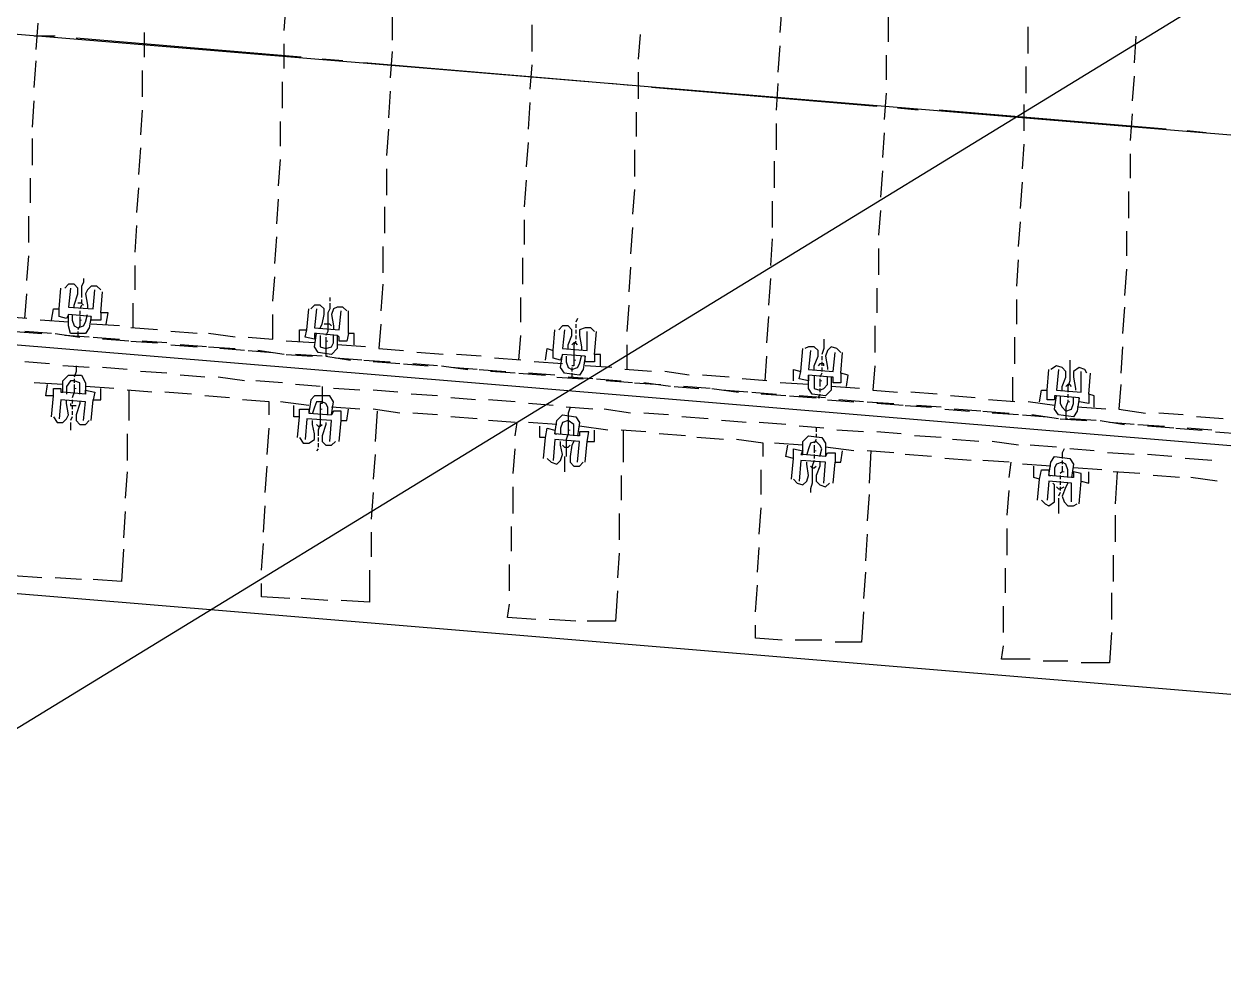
# Model space of a CAD drawing. Header units: millimetres. Extents: x -45 to 90, y -17 to 16.
# Drawn here: x 45.747 to 48.654, y -4.416 to -2.12 of the extents above; entities that cross this region are included whole.
import ezdxf

# ---------------------------------------------------------------- set-up
doc = ezdxf.new("R2010")
doc.units = ezdxf.units.MM
doc.layers.add('PDF_Geometry', color=7, linetype='Continuous')

msp = doc.modelspace()

# ---------------------------------------------------------------- linework, layer by layer
at = {"color": 1}
msp.add_line((44.7642, -4.4158), (49.2328, -1.6828), dxfattribs=at)
at = {"color": 2}
for p, q in [((40.7071, -1.7275), (53.3591, -2.778)), ((40.645, -2.4749), (53.2971, -3.5254))]:
    msp.add_line(p, q, dxfattribs=at)
at = {"color": 5}
msp.add_line((40.5954, -3.0729), (53.2474, -4.1233), dxfattribs=at)
at = {"layer": 'PDF_Geometry', "lineweight": 25}
for points in [[(46.3775, -2.1362), (46.3821, -2.072)], [(47.5786, -2.1408), (47.5832, -2.0766)], [(45.777, -2.182), (45.7816, -2.1179)], [(46.6388, -2.0949), (46.6388, -2.1591)], [(47.8399, -2.0995), (47.8399, -2.1637)], [(45.8229, -2.15), (45.7722, -2.15)], [(46.0383, -2.1408), (46.0383, -2.2004)], [(46.9781, -2.1866), (46.9781, -2.1224)], [(47.2393, -2.1454), (47.2348, -2.205)], [(48.1789, -2.1912), (48.1789, -2.127)], [(48.4404, -2.15), (48.4358, -2.2141)], [(46.4188, -2.2004), (45.8733, -2.1543)], [(46.3775, -2.2279), (46.3775, -2.1683)], [(47.574, -2.2371), (47.5786, -2.1729)], [(46.5196, -2.2095), (46.4692, -2.205)], [(46.6388, -2.1866), (46.6342, -2.2508)], [(47.8351, -2.1958), (47.8351, -2.2554)], [(45.7722, -2.2737), (45.777, -2.2095)], [(46.0337, -2.2325), (46.0337, -2.2966)], [(47.1156, -2.26), (46.5701, -2.2141)], [(46.9735, -2.2783), (46.9781, -2.2187)], [(47.2348, -2.2371), (47.2348, -2.3012)], [(48.1745, -2.2875), (48.1745, -2.2233)], [(46.3729, -2.3241), (46.3729, -2.26)], [(47.2164, -2.2689), (47.166, -2.2646)], [(47.5694, -2.3287), (47.574, -2.2646)], [(48.4358, -2.2462), (48.4312, -2.3058)], [(46.6342, -2.2829), (46.6297, -2.3471)], [(47.8124, -2.3196), (47.2669, -2.2737)], [(47.8351, -2.2875), (47.8307, -2.3517)], [(45.7678, -2.37), (45.7722, -2.3058)], [(46.9689, -2.3746), (46.9735, -2.3104)], [(47.9132, -2.3287), (47.8628, -2.3241)], [(48.1699, -2.3792), (48.1699, -2.315)], [(46.0337, -2.3287), (46.0291, -2.3883)], [(47.2302, -2.3333), (47.2302, -2.3929)], [(48.5137, -2.3746), (47.9636, -2.3287)], [(48.4312, -2.3379), (48.4266, -2.4021)], [(46.3684, -2.4158), (46.3684, -2.3562)], [(46.6297, -2.3746), (46.6251, -2.4388)], [(47.5694, -2.425), (47.5694, -2.3608)], [(48.61, -2.3836), (48.5642, -2.3792)], [(45.7678, -2.4617), (45.7678, -2.3975)], [(46.9643, -2.4663), (46.9689, -2.4067)], [(47.8307, -2.3836), (47.8261, -2.4433)], [(48.1653, -2.4708), (48.1699, -2.4112)], [(46.0291, -2.4204), (46.0246, -2.4846)], [(47.2256, -2.425), (47.2256, -2.4892)], [(48.4266, -2.4342), (48.4266, -2.4938)], [(46.3638, -2.5121), (46.3684, -2.4479)], [(47.5648, -2.5167), (47.5648, -2.4525)], [(45.7633, -2.5534), (45.7633, -2.4938)], [(46.6251, -2.4708), (46.6251, -2.535)], [(46.9597, -2.5625), (46.9643, -2.4982)], [(47.8261, -2.4754), (47.8215, -2.5396)], [(46.0246, -2.5167), (46.02, -2.5763)], [(47.2256, -2.5213), (47.221, -2.5809)], [(48.1608, -2.5671), (48.1653, -2.5029)], [(48.4221, -2.5258), (48.4221, -2.59)], [(46.3592, -2.6038), (46.3638, -2.5442)], [(47.5602, -2.6128), (47.5602, -2.5488)], [(45.7587, -2.6496), (45.7587, -2.5854)], [(46.6205, -2.5625), (46.6205, -2.6267)], [(47.8215, -2.5717), (47.8169, -2.6313)], [(46.02, -2.6084), (46.0154, -2.6725)], [(46.9597, -2.6542), (46.9597, -2.5946)], [(47.221, -2.6128), (47.2164, -2.6771)], [(48.1562, -2.6588), (48.1608, -2.5992)], [(46.3546, -2.7), (46.3592, -2.6359)], [(47.5557, -2.7046), (47.5602, -2.6405)], [(48.4175, -2.6221), (48.4175, -2.6817)], [(46.6159, -2.6588), (46.6159, -2.723)], [(47.8169, -2.6634), (47.8169, -2.7274)], [(45.7541, -2.7413), (45.7587, -2.6817)], [(46.9551, -2.7505), (46.9551, -2.6863)], [(48.1516, -2.7551), (48.1562, -2.6909)], [(46.0154, -2.7046), (46.0154, -2.7642)], [(47.2164, -2.7092), (47.2118, -2.7688)], [(48.4175, -2.7138), (48.4129, -2.778)], [(45.8137, -2.8376), (45.8183, -2.8101), (45.832, -2.8101), (45.8366, -2.7596)], [(45.8687, -2.8055), (45.8687, -2.8009), (45.8779, -2.7734), (45.8779, -2.7596), (45.8687, -2.7505), (45.8549, -2.7505), (45.8458, -2.7596)], [(45.8595, -2.7596), (45.8549, -2.8055), (45.9145, -2.8101), (45.9191, -2.7642)], [(45.8916, -2.7367), (45.8916, -2.7413), (45.8916, -2.7459), (45.8868, -2.7551), (45.8868, -2.7596), (45.8868, -2.7688), (45.8868, -2.7734), (45.8868, -2.7826)], [(45.9329, -2.7642), (45.9237, -2.7551), (45.91, -2.7551), (45.9008, -2.7642), (45.8962, -2.7734), (45.9008, -2.8009), (45.9008, -2.8101)], [(46.35, -2.7917), (46.3546, -2.7321)], [(46.6159, -2.7505), (46.6113, -2.8146)], [(47.5511, -2.8009), (47.5557, -2.7367)], [(47.8124, -2.7596), (47.8124, -2.8192)], [(45.7495, -2.833), (45.7541, -2.7734)], [(45.8868, -2.7871), (45.8868, -2.7963)], [(45.9466, -2.8467), (45.9512, -2.8192), (45.9329, -2.8192), (45.9375, -2.7688)], [(46.4876, -2.7826), (46.4876, -2.7917)], [(46.9505, -2.842), (46.9505, -2.7826)], [(48.1516, -2.8467), (48.1516, -2.7871)], [(45.9329, -2.8192), (45.9329, -2.8376), (45.91, -2.8376), (45.91, -2.8284), (45.9054, -2.8559), (45.8962, -2.8697), (45.8595, -2.8697), (45.8549, -2.8513), (45.8549, -2.8238), (45.8504, -2.833), (45.832, -2.8284), (45.832, -2.8101)], [(45.8916, -2.8009), (45.8868, -2.7963), (45.8824, -2.7963), (45.8779, -2.7963)], [(45.8868, -2.8009), (45.8824, -2.8101)], [(45.8824, -2.8146), (45.8824, -2.8238)], [(46.0108, -2.7963), (46.0108, -2.8559)], [(46.4142, -2.888), (46.4142, -2.8605), (46.4325, -2.8605), (46.4371, -2.8101)], [(46.4646, -2.8559), (46.4692, -2.8467), (46.4738, -2.8238), (46.4738, -2.8101), (46.4646, -2.8009), (46.4509, -2.8009), (46.4417, -2.8101)], [(46.4555, -2.8101), (46.4509, -2.8559), (46.5105, -2.8605), (46.5151, -2.8146)], [(46.4876, -2.7963), (46.4876, -2.8055), (46.4876, -2.8101), (46.483, -2.8192), (46.483, -2.8238), (46.483, -2.833), (46.483, -2.8376), (46.483, -2.8467), (46.483, -2.8513), (46.483, -2.8605), (46.483, -2.8651), (46.4784, -2.8742)], [(46.5288, -2.8146), (46.5196, -2.8055), (46.5059, -2.8055), (46.4967, -2.8101), (46.4921, -2.8238), (46.4967, -2.8513), (46.4967, -2.8605)], [(46.5471, -2.8972), (46.5471, -2.8697), (46.5334, -2.8697), (46.5334, -2.8146)], [(47.2118, -2.8009), (47.2073, -2.8651)], [(48.4129, -2.8055), (48.4081, -2.8697)], [(45.7541, -2.833), (45.6899, -2.8284)], [(45.8549, -2.842), (45.7862, -2.8376)], [(45.91, -2.8284), (45.8549, -2.8238)], [(45.8641, -2.8238), (45.8641, -2.8376), (45.8687, -2.8513), (45.8779, -2.8559), (45.8916, -2.8513), (45.8962, -2.842), (45.9008, -2.8238)], [(45.8824, -2.8284), (45.8824, -2.8376), (45.8824, -2.8467), (45.8824, -2.8513), (45.8779, -2.8605)], [(45.9787, -2.8513), (45.91, -2.8467)], [(46.2904, -2.8788), (46.35, -2.8834), (46.35, -2.8238)], [(46.4921, -2.8513), (46.4876, -2.8467), (46.4784, -2.8467), (46.4738, -2.8467)], [(46.6113, -2.8467), (46.6067, -2.9063), (46.6663, -2.9109)], [(47.0881, -2.833), (47.0835, -2.842)], [(47.0835, -2.8467), (47.0835, -2.8559)], [(47.5465, -2.8926), (47.5511, -2.8284)], [(45.7266, -2.8651), (45.7908, -2.8697)], [(45.8137, -2.8697), (45.7495, -2.8651)], [(45.8229, -2.8697), (45.8824, -2.8788)], [(45.9054, -2.8788), (45.8458, -2.8742)], [(45.8779, -2.8651), (45.8779, -2.8788)], [(46.0704, -2.8605), (46.0062, -2.8559)], [(46.1667, -2.8697), (46.1025, -2.8651)], [(46.2583, -2.8788), (46.1942, -2.8697)], [(46.5059, -2.8742), (46.4555, -2.8697), (46.4509, -2.8697), (46.4509, -2.8834), (46.428, -2.8788), (46.4325, -2.8605)], [(46.5334, -2.8697), (46.5288, -2.888), (46.5105, -2.888), (46.5105, -2.8788), (46.5059, -2.8742), (46.5059, -2.9063), (46.4921, -2.9201), (46.4599, -2.9155), (46.4509, -2.9017), (46.4555, -2.8697)], [(46.4646, -2.8742), (46.4646, -2.888), (46.4646, -2.9017), (46.4784, -2.9063), (46.4921, -2.9017), (46.4967, -2.8926), (46.4967, -2.8742)], [(46.946, -2.9338), (46.9505, -2.8742)], [(47.0101, -2.9338), (47.0147, -2.9063), (47.0285, -2.9109), (47.0329, -2.8605)], [(47.0652, -2.9063), (47.0652, -2.8972), (47.0743, -2.8742), (47.0743, -2.8605), (47.0652, -2.8513), (47.0514, -2.8513), (47.0422, -2.8605)], [(47.056, -2.8605), (47.0514, -2.9063), (47.111, -2.9109), (47.111, -2.8651)], [(47.0835, -2.8605), (47.0835, -2.8697)], [(47.0835, -2.8742), (47.0835, -2.8834)], [(47.1293, -2.8651), (47.1202, -2.8559), (47.1064, -2.8559), (47.0927, -2.8605), (47.0927, -2.8742), (47.0972, -2.9017), (47.0972, -2.9109)], [(47.1431, -2.9476), (47.1431, -2.9201), (47.1293, -2.9201), (47.1339, -2.8651)], [(47.8078, -2.8513), (47.8078, -2.9155)], [(45.9145, -2.8788), (45.9787, -2.8834)], [(46.0014, -2.888), (45.9375, -2.8834)], [(46.0062, -2.888), (46.0704, -2.8926)], [(46.0933, -2.8926), (46.0337, -2.888)], [(46.1025, -2.8972), (46.1667, -2.9017)], [(46.1896, -2.9017), (46.1254, -2.8972)], [(46.1942, -2.9017), (46.2583, -2.9063)], [(46.2813, -2.9109), (46.2217, -2.9063)], [(46.4509, -2.8926), (46.3821, -2.888)], [(46.4784, -2.8788), (46.4784, -2.888), (46.4784, -2.8972), (46.4784, -2.9017), (46.4784, -2.9109), (46.4784, -2.9155), (46.4784, -2.9247), (46.538, -2.9338)], [(46.5745, -2.9017), (46.5059, -2.8972)], [(47.0835, -2.888), (47.0789, -2.8972), (47.0789, -2.9017), (47.0789, -2.9109), (47.0789, -2.9155), (47.0789, -2.9247), (47.0789, -2.9293), (47.0789, -2.9338), (47.0789, -2.9476), (47.0743, -2.9476)], [(47.0881, -2.8972), (47.0835, -2.8926), (47.0789, -2.8926), (47.0743, -2.8972)], [(47.2073, -2.8972), (47.2073, -2.9566)], [(47.6107, -2.9843), (47.6107, -2.9566), (47.629, -2.9613), (47.6336, -2.9063)], [(47.6611, -2.9566), (47.6611, -2.9476), (47.6703, -2.9247), (47.6703, -2.9109), (47.6611, -2.9017), (47.6473, -2.9017), (47.6382, -2.9063)], [(47.684, -2.8834), (47.684, -2.8926), (47.684, -2.9063), (47.6794, -2.9201)], [(47.7253, -2.9155), (47.7161, -2.9063), (47.7023, -2.9017), (47.6932, -2.9109), (47.6886, -2.9247), (47.6932, -2.9522), (47.6932, -2.9566)], [(48.147, -2.943), (48.147, -2.8788)], [(48.4081, -2.9017), (48.4037, -2.9659)], [(46.2904, -2.9109), (46.35, -2.9155)], [(46.3775, -2.9201), (46.3134, -2.9109)], [(46.3821, -2.9201), (46.4463, -2.9247)], [(46.4692, -2.9247), (46.405, -2.9201)], [(46.5655, -2.9338), (46.5013, -2.9293)], [(46.5701, -2.9338), (46.6342, -2.9384)], [(46.7626, -2.9201), (46.6984, -2.9155)], [(46.8543, -2.9247), (46.7947, -2.9201)], [(46.9505, -2.9338), (46.8864, -2.9293)], [(47.1293, -2.9201), (47.1293, -2.9384), (47.1064, -2.9384), (47.1064, -2.9247), (47.1018, -2.9566), (47.0927, -2.9705), (47.056, -2.9659), (47.0468, -2.9522), (47.0514, -2.9201), (47.0468, -2.9338), (47.0285, -2.9293), (47.0285, -2.9109)], [(47.1064, -2.9247), (47.0514, -2.9201)], [(47.0606, -2.9247), (47.0606, -2.9384), (47.0652, -2.9522), (47.0743, -2.9566), (47.0881, -2.9522), (47.0927, -2.943), (47.0972, -2.9247)], [(47.5419, -2.9843), (47.5465, -2.9247)], [(47.6519, -2.9109), (47.6473, -2.9566), (47.7069, -2.9613), (47.7115, -2.9155)], [(47.6794, -2.9247), (47.6794, -2.9338)], [(47.739, -2.998), (47.7436, -2.9705), (47.7253, -2.9659), (47.7298, -2.9155)], [(48.2799, -2.9338), (48.2799, -2.943), (48.2799, -2.9566), (48.2799, -2.9705), (48.2799, -2.9843), (48.2754, -2.998), (48.2754, -3.0118)], [(45.8091, -2.943), (45.7495, -2.9384)], [(45.9054, -2.9522), (45.8412, -2.9476)], [(45.8733, -2.9476), (45.8733, -2.9613), (45.8687, -2.9751)], [(45.9971, -2.9566), (45.9375, -2.9522)], [(46.0933, -2.9659), (46.0291, -2.9613)], [(46.6572, -2.943), (46.593, -2.9384)], [(46.6663, -2.943), (46.7259, -2.9476)], [(46.7488, -2.9476), (46.6891, -2.943)], [(46.758, -2.9476), (46.8222, -2.9566)], [(46.8451, -2.9566), (46.7809, -2.9522)], [(46.8497, -2.9566), (46.9139, -2.9613)], [(46.9368, -2.9659), (46.8772, -2.9613)], [(47.0514, -2.943), (46.9826, -2.9384)], [(47.0743, -2.9522), (47.0743, -2.9613)], [(47.1706, -2.9522), (47.1064, -2.9476)], [(47.2669, -2.9613), (47.2027, -2.9566)], [(47.3585, -2.9705), (47.2989, -2.9613)], [(47.7253, -2.9659), (47.7253, -2.9888), (47.7069, -2.9888), (47.7069, -2.9751), (47.7023, -2.9751), (47.7023, -3.0072), (47.6886, -3.0209), (47.6565, -3.0164), (47.6473, -3.0026), (47.6473, -2.9705), (47.6473, -2.9843), (47.6244, -2.9797), (47.629, -2.9613)], [(47.684, -2.9476), (47.684, -2.943), (47.6748, -2.943), (47.6703, -2.9476)], [(47.6794, -2.9384), (47.6794, -2.9476)], [(47.6794, -2.9522), (47.6794, -2.9613)], [(47.8078, -2.9476), (47.8032, -3.0072), (47.8628, -3.0118)], [(48.2066, -3.0347), (48.2112, -3.0072), (48.2249, -3.0072), (48.2295, -2.9566)], [(48.2616, -3.0072), (48.2616, -2.998), (48.2708, -2.9751), (48.2708, -2.9613), (48.2616, -2.9522), (48.2479, -2.9476), (48.2341, -2.9566)], [(48.2524, -2.9566), (48.2479, -3.0072), (48.3074, -3.0118), (48.3074, -2.9613)], [(48.3212, -2.9659), (48.3166, -2.9566), (48.3029, -2.9522), (48.2891, -2.9613), (48.2891, -2.9751), (48.2935, -3.0026), (48.2935, -3.0072)], [(45.8412, -2.9934), (45.7722, -2.9888)], [(45.8137, -3.0712), (45.8183, -3.0209), (45.7999, -3.0209), (45.8045, -2.9934)], [(45.8183, -3.0209), (45.8183, -3.0026), (45.8366, -3.0026), (45.8366, -3.0118), (45.8412, -3.0118), (45.8412, -2.9843), (45.8549, -2.9705), (45.8868, -2.9705), (45.8962, -2.9888), (45.8962, -3.0164), (45.8962, -3.0072), (45.9191, -3.0118), (45.9145, -3.0301)], [(45.8824, -3.0164), (45.8824, -3.0026), (45.8824, -2.9888), (45.8687, -2.9843), (45.8595, -2.9843), (45.8504, -2.998), (45.8504, -3.0164)], [(45.8687, -2.9934), (45.8687, -3.0026), (45.8687, -3.0118), (45.8641, -3.0255)], [(45.8687, -2.9797), (45.8687, -2.9888)], [(46.185, -2.9751), (46.1254, -2.9705)], [(46.2813, -2.9843), (46.2171, -2.9751)], [(46.3729, -2.9888), (46.3088, -2.9843)], [(46.4646, -2.998), (46.405, -2.9934)], [(46.946, -2.9659), (47.0101, -2.9705)], [(47.0329, -2.9705), (46.9689, -2.9659)], [(47.0376, -2.9751), (47.1018, -2.9797)], [(47.1247, -2.9797), (47.0652, -2.9751)], [(47.0743, -2.9659), (47.0743, -2.9751)], [(47.1339, -2.9797), (47.1935, -2.9843)], [(47.221, -2.9888), (47.1568, -2.9843)], [(47.2256, -2.9888), (47.2898, -2.9934)], [(47.3127, -2.998), (47.2485, -2.9888)], [(47.4548, -2.9751), (47.3906, -2.9705)], [(47.5465, -2.9843), (47.4869, -2.9797)], [(47.6473, -2.9934), (47.5786, -2.9888)], [(47.7023, -2.9751), (47.6473, -2.9705)], [(47.6611, -2.9705), (47.6611, -2.9888), (47.6611, -3.0026), (47.6748, -3.0072), (47.684, -3.0026), (47.6932, -2.9934), (47.6932, -2.9751)], [(47.6794, -2.9659), (47.6748, -2.9751)], [(47.6748, -2.9797), (47.6748, -2.9843), (47.6748, -2.998)], [(48.1424, -3.0347), (48.1424, -2.9751)], [(48.2845, -2.998), (48.2799, -2.9934), (48.2754, -2.9934), (48.2708, -2.998)], [(48.3395, -3.0484), (48.3395, -3.0209), (48.3258, -3.0164), (48.3304, -2.9659)], [(48.4037, -2.9934), (48.3991, -3.053), (48.4633, -3.0622)], [(45.8962, -3.0164), (45.8412, -3.0118)], [(45.965, -3.0026), (45.8962, -2.998)], [(45.91, -3.0805), (45.9145, -3.0301), (45.9329, -3.0301), (45.9329, -3.0026)], [(46.0566, -3.0118), (45.9971, -3.0072)], [(46.0014, -3.0072), (46.0014, -3.0805)], [(46.1529, -3.0164), (46.0887, -3.0118)], [(46.2446, -3.0255), (46.185, -3.0209)], [(46.5151, -3.0805), (46.5151, -3.0576), (46.4967, -3.0576), (46.4921, -3.0668), (46.4967, -3.0347), (46.4876, -3.0209), (46.4509, -3.0209), (46.4417, -3.0301), (46.4371, -3.0622), (46.4921, -3.0668)], [(46.4692, -2.998), (46.4692, -3.0118), (46.4692, -3.0255), (46.4692, -3.0393), (46.4646, -3.0393), (46.4646, -3.053), (46.4646, -3.0622), (46.4646, -3.0759), (46.4646, -3.0897), (46.4599, -3.1034), (46.4599, -3.1172)], [(46.5609, -3.0072), (46.4967, -3.0026)], [(46.6526, -3.0118), (46.593, -3.0072)], [(46.7488, -3.0209), (46.6847, -3.0164)], [(47.3219, -2.998), (47.3815, -3.0026)], [(47.409, -3.0026), (47.3448, -2.998)], [(47.4135, -3.0026), (47.4777, -3.0118)], [(47.5006, -3.0118), (47.4365, -3.0072)], [(47.5098, -3.0118), (47.5694, -3.0164)], [(47.5923, -3.0209), (47.5327, -3.0164)], [(47.6015, -3.0209), (47.6657, -3.0255)], [(47.6886, -3.0255), (47.6244, -3.0209)], [(47.6748, -3.0164), (47.6703, -3.0255)], [(47.6748, -3.0026), (47.6748, -3.0118)], [(47.7711, -3.0026), (47.7023, -2.998)], [(47.9591, -3.0164), (47.8949, -3.0118)], [(48.0507, -3.0255), (47.9911, -3.0209)], [(48.3029, -3.0255), (48.2479, -3.0209), (48.2433, -3.0209), (48.2433, -3.0301), (48.2249, -3.0301), (48.2249, -3.0072)], [(48.3258, -3.0164), (48.3258, -3.0393), (48.3029, -3.0347), (48.3029, -3.0255), (48.2983, -3.0576), (48.2891, -3.0712), (48.2524, -3.0668), (48.2433, -3.053), (48.2479, -3.0209)], [(48.257, -3.0209), (48.257, -3.0393), (48.2616, -3.0484), (48.2708, -3.0576), (48.2845, -3.053), (48.2891, -3.0393), (48.2891, -3.0255)], [(48.2754, -3.0164), (48.2754, -3.0255)], [(45.8183, -3.0712), (45.8274, -3.0851), (45.8412, -3.0851), (45.8504, -3.0759), (45.8549, -3.0668), (45.8504, -3.0393), (45.8504, -3.0301)], [(45.8916, -3.0805), (45.8962, -3.0347), (45.8366, -3.0301), (45.832, -3.0759)], [(45.8595, -3.0393), (45.8595, -3.0439), (45.8687, -3.0439), (45.8733, -3.0439)], [(45.8641, -3.0301), (45.8641, -3.0393)], [(45.8641, -3.0439), (45.8641, -3.053)], [(45.8824, -3.0347), (45.8824, -3.0393), (45.8733, -3.0668), (45.8733, -3.0805), (45.8824, -3.0897), (45.8962, -3.0897), (45.9054, -3.0805)], [(46.3409, -3.0668), (46.3409, -3.0347), (46.2767, -3.0301)], [(46.4371, -3.0439), (46.3684, -3.0347)], [(46.4096, -3.1218), (46.4142, -3.0712), (46.4005, -3.0712), (46.4005, -3.0439)], [(46.483, -3.0668), (46.483, -3.0484), (46.4784, -3.0393), (46.4692, -3.0347), (46.4555, -3.0347), (46.4509, -3.0484), (46.4463, -3.0622)], [(46.5609, -3.053), (46.4921, -3.0484)], [(46.8405, -3.0301), (46.7809, -3.0255)], [(46.9368, -3.0347), (46.8726, -3.0301)], [(47.0285, -3.0439), (46.9689, -3.0393)], [(47.0697, -3.0484), (47.0652, -3.0622), (47.0652, -3.0759), (47.0652, -3.0897), (47.0652, -3.1034), (47.0652, -3.1126), (47.0606, -3.1264), (47.0606, -3.1401), (47.0606, -3.1539), (47.0606, -3.1676)], [(47.1247, -3.053), (47.0606, -3.0484)], [(47.6932, -3.0301), (47.7574, -3.0347)], [(47.7803, -3.0347), (47.7205, -3.0301)], [(47.7894, -3.0347), (47.8536, -3.0393)], [(47.8765, -3.0439), (47.8124, -3.0393)], [(47.8811, -3.0439), (47.9453, -3.0484)], [(47.9682, -3.0484), (47.9086, -3.0439)], [(48.147, -3.0347), (48.0828, -3.0301)], [(48.2433, -3.0439), (48.1789, -3.0347)], [(48.2754, -3.0301), (48.2754, -3.0347), (48.2708, -3.0484), (48.2708, -3.0622), (48.2708, -3.0759)], [(48.367, -3.053), (48.2983, -3.0484)], [(45.8641, -3.0712), (45.8595, -3.0805)], [(45.8641, -3.0576), (45.8641, -3.0668)], [(46.4142, -3.0712), (46.4142, -3.053), (46.4371, -3.053), (46.4371, -3.0622), (46.4417, -3.0622)], [(46.4142, -3.1218), (46.4234, -3.1355), (46.4371, -3.1355), (46.4509, -3.1264), (46.4509, -3.1126), (46.4463, -3.0897), (46.4463, -3.0805)], [(46.4876, -3.131), (46.4921, -3.0805), (46.4325, -3.0759), (46.428, -3.1264)], [(46.5105, -3.131), (46.5151, -3.0805), (46.5288, -3.0805), (46.5334, -3.053)], [(46.6572, -3.0622), (46.593, -3.053)], [(46.6022, -3.0576), (46.5976, -3.131)], [(46.7488, -3.0668), (46.6891, -3.0622)], [(46.8451, -3.0759), (46.7809, -3.0712)], [(46.9368, -3.0851), (46.8726, -3.0805)], [(47.111, -3.131), (47.1156, -3.108), (47.0927, -3.108), (47.0927, -3.1172), (47.0881, -3.1172), (47.0329, -3.1126), (47.0376, -3.0805), (47.0514, -3.0668), (47.0835, -3.0712), (47.0927, -3.0851), (47.0881, -3.1172)], [(47.0789, -3.1172), (47.0789, -3.0989), (47.0789, -3.0897), (47.0652, -3.0805), (47.0514, -3.0851), (47.0468, -3.0989), (47.0468, -3.1126)], [(47.2164, -3.0622), (47.1522, -3.053)], [(47.3081, -3.0668), (47.2485, -3.0622)], [(47.4044, -3.0759), (47.3402, -3.0712)], [(47.4961, -3.0851), (47.4365, -3.0805)], [(47.9774, -3.053), (48.037, -3.0576)], [(48.0643, -3.0576), (48.0003, -3.053)], [(48.0691, -3.0576), (48.1333, -3.0622)], [(48.1562, -3.0668), (48.092, -3.0622)], [(48.1653, -3.0668), (48.2249, -3.0712)], [(48.2524, -3.0759), (48.1883, -3.0668)], [(48.257, -3.0759), (48.3212, -3.0805)], [(48.3441, -3.0805), (48.2799, -3.0759)], [(48.3533, -3.0805), (48.4129, -3.0897)], [(48.555, -3.0668), (48.4954, -3.0622)], [(48.6513, -3.0759), (48.5871, -3.0712)], [(45.8595, -3.0851), (45.8595, -3.0943), (45.8595, -3.0989), (45.8595, -3.1034)], [(46.3363, -3.163), (46.3409, -3.0989)], [(46.4555, -3.0897), (46.4599, -3.0943), (46.4646, -3.0943), (46.4692, -3.0897)], [(46.4784, -3.0851), (46.4784, -3.0897), (46.4692, -3.1172), (46.4692, -3.131), (46.4784, -3.1401), (46.4921, -3.1401), (46.5013, -3.131)], [(46.9368, -3.1172), (46.9414, -3.0851)], [(47.0376, -3.0897), (46.9689, -3.0851)], [(47.0056, -3.1722), (47.0101, -3.1218), (46.9964, -3.1218), (46.9964, -3.0943)], [(47.0101, -3.1218), (47.0147, -3.0989), (47.0329, -3.1034), (47.0329, -3.1126), (47.0376, -3.1126)], [(47.1614, -3.1034), (47.0927, -3.0943)], [(47.1064, -3.1814), (47.111, -3.131), (47.1293, -3.131), (47.1293, -3.1034)], [(47.2531, -3.108), (47.1935, -3.1034)], [(47.1981, -3.1034), (47.1981, -3.1814)], [(47.5923, -3.0897), (47.5281, -3.0851)], [(47.684, -3.0989), (47.6244, -3.0943)], [(47.6657, -3.0989), (47.6657, -3.108)], [(47.7803, -3.108), (47.7161, -3.1034)], [(47.872, -3.1126), (47.8124, -3.108)], [(48.4358, -3.0897), (48.3762, -3.0851)], [(48.445, -3.0897), (48.5091, -3.0943)], [(48.5321, -3.0989), (48.4679, -3.0943)], [(48.5367, -3.0989), (48.6008, -3.1034)], [(48.6238, -3.1034), (48.5642, -3.0989)], [(48.6329, -3.108), (48.6971, -3.1126)], [(45.9971, -3.1126), (45.9971, -3.1768)], [(46.4599, -3.1218), (46.4599, -3.131)], [(46.4599, -3.1355), (46.4599, -3.1447)], [(47.0147, -3.1722), (47.0239, -3.1814), (47.0376, -3.1858), (47.0468, -3.1768), (47.0514, -3.163), (47.0468, -3.1401), (47.0468, -3.131)], [(47.0881, -3.1814), (47.0927, -3.131), (47.0329, -3.1264), (47.0285, -3.1768)], [(47.0789, -3.131), (47.0743, -3.1401), (47.0697, -3.1676), (47.0697, -3.1814), (47.0789, -3.1905), (47.0927, -3.1905), (47.1018, -3.1814)], [(47.3494, -3.1172), (47.2852, -3.1126)], [(47.441, -3.1264), (47.3767, -3.1218)], [(47.5373, -3.1676), (47.5373, -3.1355), (47.4731, -3.1264)], [(47.6336, -3.1401), (47.5648, -3.1355)], [(47.6107, -3.1722), (47.6107, -3.1493), (47.6336, -3.1539), (47.629, -3.163), (47.6336, -3.163), (47.6336, -3.131), (47.6473, -3.1172), (47.6794, -3.1218), (47.6886, -3.1355), (47.6886, -3.1676), (47.6932, -3.1585), (47.7115, -3.1585), (47.7115, -3.1814)], [(47.6748, -3.1676), (47.6794, -3.1493), (47.6748, -3.1401), (47.6657, -3.131), (47.6519, -3.1355), (47.6473, -3.1493), (47.6428, -3.163)], [(47.6657, -3.1264), (47.6611, -3.1355)], [(47.6657, -3.1126), (47.6657, -3.1218)], [(47.9682, -3.1218), (47.904, -3.1172)], [(48.0599, -3.131), (47.9957, -3.1264)], [(48.1562, -3.1401), (48.092, -3.131)], [(46.4599, -3.1493), (46.4555, -3.1539)], [(46.5976, -3.163), (46.593, -3.2226)], [(46.9322, -3.2089), (46.9368, -3.1493)], [(47.0514, -3.1401), (47.056, -3.1447), (47.0652, -3.1447), (47.0697, -3.1401)], [(47.056, -3.1676), (47.056, -3.1814), (47.056, -3.1951), (47.056, -3.2043)], [(47.6059, -3.2226), (47.6107, -3.1722), (47.5923, -3.1676), (47.5969, -3.1401)], [(47.6886, -3.1676), (47.6336, -3.163)], [(47.6611, -3.1401), (47.6611, -3.1539), (47.6611, -3.1585)], [(47.6611, -3.163), (47.6611, -3.1722)], [(47.7574, -3.1539), (47.6886, -3.1447)], [(47.7069, -3.2318), (47.7115, -3.1814), (47.7253, -3.1814), (47.7298, -3.1539)], [(47.8536, -3.1585), (47.7894, -3.1539)], [(47.7986, -3.1539), (47.794, -3.2318)], [(47.9453, -3.1676), (47.8811, -3.163)], [(48.2479, -3.1447), (48.1837, -3.1401)], [(48.3074, -3.2272), (48.3074, -3.2089), (48.2891, -3.2043), (48.2891, -3.2181), (48.2845, -3.2181), (48.2295, -3.2135), (48.2341, -3.1814), (48.2433, -3.1676), (48.2799, -3.1722), (48.2891, -3.1858), (48.2845, -3.2181)], [(48.2662, -3.1493), (48.2616, -3.1585), (48.2616, -3.163), (48.2616, -3.1722)], [(48.3395, -3.1539), (48.2799, -3.1493)], [(48.4358, -3.163), (48.3716, -3.1585)], [(48.5275, -3.1676), (48.4679, -3.163)], [(46.3317, -3.2547), (46.3363, -3.1905)], [(47.6107, -3.2226), (47.6198, -3.2318), (47.6336, -3.2364), (47.6428, -3.2272), (47.6473, -3.2135), (47.6428, -3.1858), (47.6428, -3.1814)], [(47.684, -3.2318), (47.6886, -3.1814), (47.629, -3.1768), (47.6244, -3.2272)], [(47.6611, -3.1768), (47.6565, -3.1905), (47.6565, -3.2043), (47.6565, -3.2181), (47.6565, -3.2318), (47.6519, -3.2456), (47.6519, -3.2547)], [(47.6519, -3.1905), (47.6565, -3.1951), (47.6611, -3.1951), (47.6657, -3.1905)], [(47.6748, -3.1814), (47.6748, -3.1905), (47.6657, -3.2135), (47.6657, -3.2272), (47.6748, -3.2364), (47.6886, -3.241), (47.6978, -3.2318)], [(48.0416, -3.1768), (47.9774, -3.1722)], [(48.1333, -3.1814), (48.0691, -3.1768)], [(48.1333, -3.2181), (48.1378, -3.1814)], [(48.2341, -3.1905), (48.1653, -3.1858)], [(48.202, -3.2731), (48.2066, -3.2226), (48.1928, -3.2181), (48.1928, -3.1905)], [(48.2754, -3.2181), (48.2754, -3.1997), (48.2708, -3.1858), (48.2616, -3.1814), (48.2479, -3.1858), (48.2433, -3.1951), (48.2433, -3.2135)], [(48.2616, -3.1905), (48.2616, -3.2043), (48.257, -3.2089)], [(48.2616, -3.1768), (48.2616, -3.1858)], [(48.3579, -3.1997), (48.2891, -3.1951)], [(48.6238, -3.1768), (48.5596, -3.1722)], [(45.9971, -3.2043), (45.9925, -3.2685)], [(47.1935, -3.2135), (47.1935, -3.2731)], [(47.5327, -3.2593), (47.5327, -3.1997)], [(48.2066, -3.2226), (48.2112, -3.1997), (48.2295, -3.1997), (48.2295, -3.2135), (48.2341, -3.2135)], [(48.257, -3.2135), (48.257, -3.2226)], [(48.3029, -3.2822), (48.3074, -3.2272), (48.3258, -3.2318), (48.3258, -3.2043)], [(48.4496, -3.2089), (48.3854, -3.2043)], [(48.3945, -3.2043), (48.39, -3.2822)], [(48.5458, -3.2181), (48.4816, -3.2135)], [(48.6373, -3.2272), (48.5733, -3.2181)], [(46.593, -3.2547), (46.5884, -3.3189)], [(46.9322, -3.3051), (46.9322, -3.241)], [(48.1287, -3.3097), (48.1333, -3.2501)], [(48.2112, -3.2731), (48.2203, -3.2822), (48.2295, -3.2868), (48.2433, -3.2776), (48.2433, -3.2639), (48.2433, -3.2364), (48.2387, -3.2318)], [(48.2845, -3.2776), (48.2845, -3.2318), (48.2295, -3.2272), (48.2249, -3.2731)], [(48.2479, -3.241), (48.2524, -3.2456), (48.257, -3.2456), (48.2662, -3.241)], [(48.257, -3.2547), (48.2524, -3.2639)], [(48.257, -3.2272), (48.257, -3.2364)], [(48.257, -3.241), (48.257, -3.2501)], [(48.2754, -3.2318), (48.2708, -3.241), (48.2616, -3.2639), (48.2662, -3.2776), (48.2754, -3.2868), (48.2891, -3.2868), (48.2983, -3.2822)], [(47.794, -3.2593), (47.7894, -3.3235)], [(48.2524, -3.2685), (48.2524, -3.2822), (48.2524, -3.296), (48.2524, -3.3051)], [(45.9925, -3.3004), (45.9879, -3.3647)], [(46.3271, -3.351), (46.3317, -3.2868)], [(47.1889, -3.3051), (47.1889, -3.3693)], [(47.5281, -3.3556), (47.5327, -3.2914)], [(48.39, -3.3097), (48.39, -3.3739)], [(46.9276, -3.3968), (46.9276, -3.3372)], [(48.1287, -3.406), (48.1287, -3.3418)], [(46.5884, -3.351), (46.5884, -3.4106)], [(47.7894, -3.3556), (47.7849, -3.4198)], [(45.9879, -3.3922), (45.9833, -3.4702), (45.9145, -3.4656)], [(46.3225, -3.4427), (46.3271, -3.3785)], [(47.5236, -3.4473), (47.5281, -3.3877)], [(45.7908, -3.461), (45.722, -3.4564), (45.7266, -3.4243)], [(46.923, -3.4931), (46.923, -3.4289)], [(47.1889, -3.4014), (47.1843, -3.461)], [(48.3854, -3.406), (48.3854, -3.4702)], [(46.5838, -3.4427), (46.5838, -3.5206), (46.5151, -3.516)], [(47.7849, -3.4473), (47.7803, -3.5114)], [(48.1241, -3.4977), (48.1241, -3.4381)], [(45.8868, -3.4656), (45.8229, -3.461)], [(46.3913, -3.5114), (46.3225, -3.5069), (46.3225, -3.4748)], [(47.519, -3.5435), (47.5236, -3.4793)], [(46.483, -3.516), (46.4188, -3.5114)], [(47.1843, -3.4931), (47.1798, -3.5664), (47.111, -3.5664)], [(48.3808, -3.4977), (48.3808, -3.5619)], [(46.9872, -3.5619), (46.9183, -3.5573), (46.923, -3.5252)], [(47.7803, -3.5435), (47.7757, -3.6169), (47.7115, -3.6169)], [(48.1195, -3.5939), (48.1195, -3.5296)], [(47.0835, -3.5664), (47.0193, -3.5619)], [(47.5832, -3.6123), (47.519, -3.6077), (47.519, -3.5756)], [(48.3808, -3.5939), (48.3762, -3.6673), (48.3074, -3.6673)], [(47.6794, -3.6123), (47.6152, -3.6123)], [(48.1837, -3.6581), (48.1149, -3.6581), (48.1195, -3.626)], [(48.2754, -3.6627), (48.2158, -3.6627)]]:
    msp.add_lwpolyline(points, dxfattribs=at)
at = {"layer": 'PDF_Geometry', "lineweight": 9}
for points in [[(45.8824, -2.8376), (45.8868, -2.8376)], [(45.8779, -2.8788), (45.8824, -2.8788)], [(46.4784, -2.888), (46.483, -2.888)], [(46.4784, -2.9247), (46.483, -2.9247)], [(47.0789, -2.9338), (47.0835, -2.9338)], [(47.0743, -2.9751), (47.0789, -2.9751)], [(47.6748, -2.9843), (47.6794, -2.9843)], [(45.8687, -3.0026), (45.8733, -3.0026)], [(47.6703, -3.0255), (47.6748, -3.0255)], [(48.2754, -3.0347), (48.2799, -3.0347)], [(46.4646, -3.053), (46.4692, -3.053)], [(48.2708, -3.0759), (48.2754, -3.0759)], [(47.0652, -3.1034), (47.0697, -3.1034)], [(47.6611, -3.1539), (47.6657, -3.1539)], [(48.2616, -3.2043), (48.2662, -3.2043)]]:
    msp.add_lwpolyline(points, dxfattribs=at)

doc.saveas('drawing.dxf')
